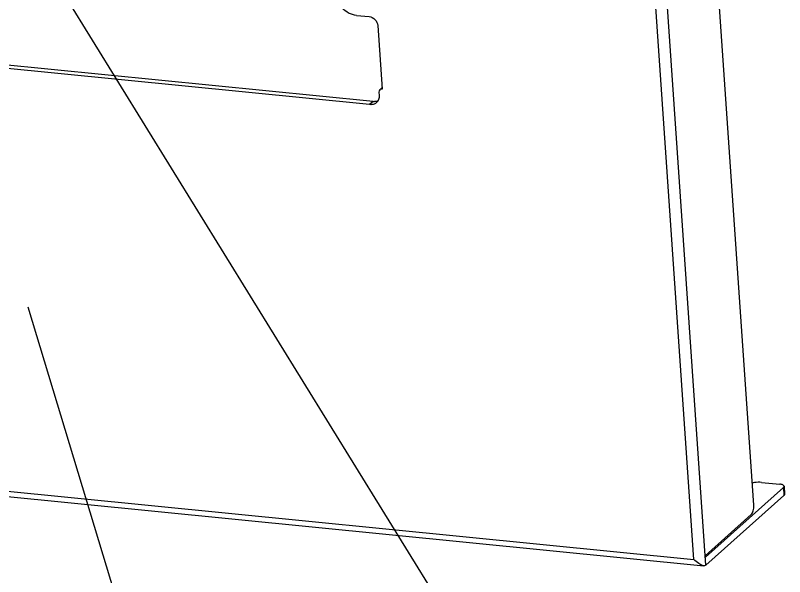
# Model space of a CAD drawing. Extents: x -425 to 6552, y -3049 to 3105.
# Drawn here: x -137 to -91.91, y -1709.57 to -1676.69 of the extents above; entities that cross this region are included whole.
import ezdxf

# ---------------------------------------------------------------- set-up
doc = ezdxf.new("R2010")
doc.units = 0
doc.layers.get('0').update_dxf_attribs({"linetype": 'CONTINUOUS'})
doc.layers.add('DIM', color=1, linetype='CONTINUOUS')

msp = doc.modelspace()

# ---------------------------------------------------------------- linework, layer by layer
at = {"color": 7, "linetype": 'CONTINUOUS'}
for p, q in [((-93.716, -1705.391), (-100.826, -1601.94)), ((-96.521, -1708.903), (-103.761, -1603.544)), ((-97.227, -1708.562), (-104.403, -1604.158)), ((-117.007, -1676.694), (-116.264, -1676.767)), ((-115.762, -1677.291), (-115.506, -1681.008)), ((-116.03, -1681.737), (-143.577, -1679.006)), ((-116.235, -1681.919), (-143.563, -1679.21)), ((-115.688, -1681.188), (-115.675, -1681.383)), ((-115.635, -1681.048), (-115.511, -1680.937)), ((-116.03, -1681.737), (-116.235, -1681.919)), ((-141.679, -1704.155), (-97.227, -1708.562)), ((-93.251, -1704.049), (-92.195, -1704.154)), ((-141.828, -1704.453), (-96.642, -1708.933)), ((-96.553, -1708.426), (-91.975, -1704.345)), ((-91.975, -1704.345), (-91.942, -1704.822)), ((-91.939, -1704.277), (-91.907, -1704.754)), ((-91.942, -1704.822), (-96.521, -1708.903)), ((-96.559, -1708.347), (-93.86, -1705.94))]:
    msp.add_line(p, q, dxfattribs=at)
msp.add_arc((-115.959, -1681.168), 0.574, 262.8366, 270.836, dxfattribs=at)
for points, knots in [([(-117.007, -1676.694), (-117.324, -1676.662), (-117.942, -1676.336), (-118.239, -1675.706), (-118.261, -1675.385)], [0, 0, 0, 0, 0.497738, 1, 1, 1, 1]), ([(-116.264, -1676.767), (-116.137, -1676.78), (-115.889, -1676.911), (-115.771, -1677.163), (-115.762, -1677.291)], [0, 0, 0, 0, 0.497737, 1, 1, 1, 1]), ([(-115.675, -1681.383), (-115.669, -1681.462), (-115.689, -1681.62), (-115.779, -1681.754), (-115.834, -1681.803)], [0, 0, 0, 0, 0.513877, 1, 1, 1, 1]), ([(-93.251, -1704.049), (-93.391, -1704.035), (-93.579, -1704.043), (-93.762, -1704.079), (-93.806, -1704.09)], [0, 0, 0, 0, 0.756167, 1, 1, 1, 1]), ([(-91.939, -1704.277), (-91.942, -1704.241), (-92.04, -1704.171), (-92.133, -1704.16), (-92.195, -1704.154)], [0, 0, 0, 0, 0.36122, 1, 1, 1, 1]), ([(-91.975, -1704.345), (-91.969, -1704.34), (-91.951, -1704.321), (-91.938, -1704.295), (-91.939, -1704.277)], [0, 0, 0, 0, 0.29836, 1, 1, 1, 1]), ([(-91.907, -1704.754), (-91.905, -1704.772), (-91.918, -1704.799), (-91.936, -1704.817), (-91.942, -1704.822)], [0, 0, 0, 0, 0.70164, 1, 1, 1, 1]), ([(-93.86, -1705.94), (-93.797, -1705.885), (-93.729, -1705.69), (-93.709, -1705.499), (-93.716, -1705.391)], [0, 0, 0, 0, 0.434036, 1, 1, 1, 1]), ([(-96.642, -1708.933), (-96.749, -1708.922), (-96.964, -1708.804), (-97.141, -1708.653), (-97.227, -1708.562)], [0, 0, 0, 0, 0.46224, 1, 1, 1, 1]), ([(-96.521, -1708.903), (-96.543, -1708.923), (-96.588, -1708.936), (-96.63, -1708.934), (-96.642, -1708.933)], [0, 0, 0, 0, 0.71642, 1, 1, 1, 1])]:
    msp.add_open_spline(points, degree=3, knots=knots, dxfattribs=at)
for points in [[(-115.635, -1681.048), (-115.672, -1681.081), (-115.692, -1681.138), (-115.688, -1681.188)], [(-115.506, -1681.008), (-115.551, -1681.004), (-115.602, -1681.018), (-115.635, -1681.048)], [(-115.971, -1681.888), (-116.053, -1681.921), (-116.147, -1681.93), (-116.235, -1681.919)], [(-115.834, -1681.803), (-115.874, -1681.839), (-115.921, -1681.868), (-115.971, -1681.888)], [(-115.747, -1681.697), (-115.81, -1681.726), (-115.881, -1681.74), (-115.951, -1681.741)]]:
    msp.add_open_spline(points, degree=3, dxfattribs=at)
at = {"layer": 'DIM', "color": 1, "linetype": 'CONTINUOUS'}
for p, q in [((-110.921, -1713.046), (-139.508, -1666.752)), ((-127.626, -1722.253), (-136.257, -1693.792))]:
    msp.add_line(p, q, dxfattribs=at)

doc.saveas('drawing.dxf')
